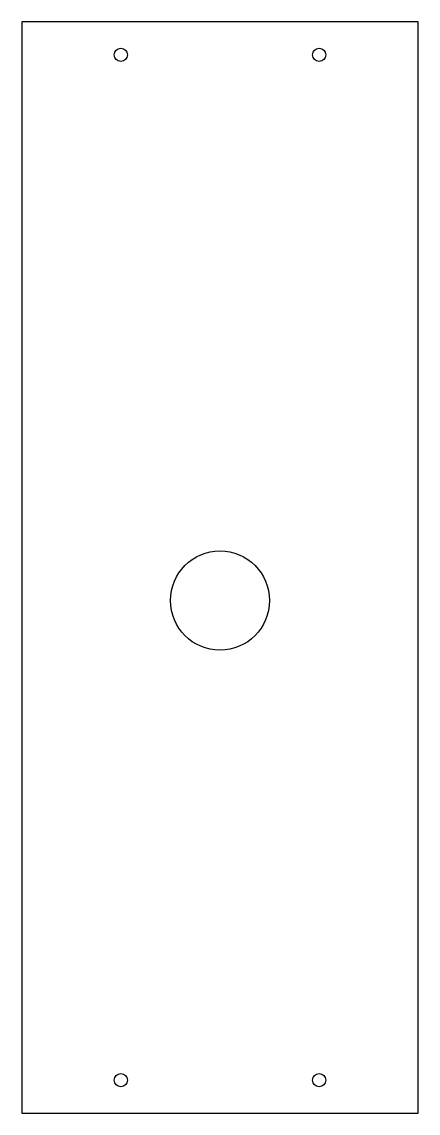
# Model space of a CAD drawing. Header units: millimetres. Extents: x -60 to 60, y -165 to 165.
import ezdxf

# ---------------------------------------------------------------- set-up
doc = ezdxf.new("R2010")
doc.units = ezdxf.units.MM

msp = doc.modelspace()

# ---------------------------------------------------------------- linework, layer by layer
at = {"color": 7, "linetype": 'Continuous', "lineweight": 25}
for p, q in [((60, 165), (-60, 165)), ((-60, 165), (-60, -165)), ((60, -165), (60, 165)), ((-60, -165), (60, -165))]:
    msp.add_line(p, q, dxfattribs=at)
for centre, radius in [((-30, 155), 2), ((30, 155), 2), ((0, -10), 15), ((-30, -155), 2), ((30, -155), 2)]:
    msp.add_circle(centre, radius, dxfattribs=at)

doc.saveas('drawing.dxf')
